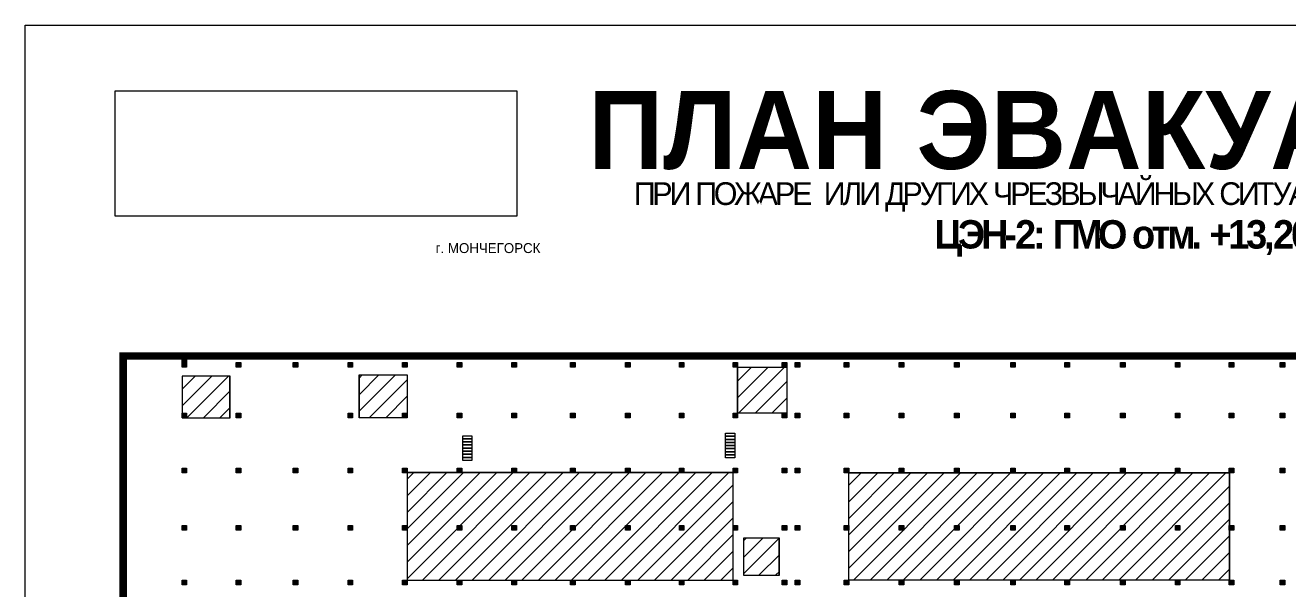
# Model space of a CAD drawing. Header units: millimetres. Extents: x 13810 to 67229, y 12374 to 21950.
# Drawn here: x 28466.5 to 28822.2, y 15570.5 to 15729.2 of the extents above; entities that cross this region are included whole.
import ezdxf

# ---------------------------------------------------------------- set-up
doc = ezdxf.new("R2010")
doc.units = ezdxf.units.MM
doc.styles.add('обычный', font='arial.ttf')
picture_1 = doc.add_image_def('image1.jpg', size_in_pixel=(337, 105))

msp = doc.modelspace()

# ---------------------------------------------------------------- hatches: boundary and pattern name
at = {"lineweight": 0}
h = msp.add_hatch(color=256, dxfattribs=at)
h.dxf.hatch_style = 1
h.paths.add_polyline_path([(28512, 15634.19), (28512, 15635.47), (28510.73, 15635.47), (28510.73, 15634.19)])
h = msp.add_hatch(color=256, dxfattribs=at)
h.dxf.hatch_style = 1
h.paths.add_polyline_path([(28512, 15632.91), (28512, 15634.19), (28510.73, 15634.19), (28510.73, 15632.91)])
at = {"lineweight": 0, "true_color": 0x000000}
h = msp.add_hatch(dxfattribs=at)
h.set_pattern_fill('ANSI31', color=18, scale=1.0404)
h.set_pattern_definition([(45, (11968.9013, 7105.855), (-2.3357646, 2.3357646), [])])
h.paths.add_polyline_path([(28524.28, 15618.65), (28524.28, 15630.37), (28510.78, 15630.37), (28510.78, 15618.65)])
h.paths.add_polyline_path([(28510.78, 15525.61), (28510.78, 15493.43), (28543.36, 15493.43), (28543.36, 15525.61)])
h.paths.add_polyline_path([(28574.17, 15630.73), (28560.7, 15630.73), (28560.7, 15618.65), (28574.17, 15618.65)])
h.paths.add_polyline_path([(28666.01, 15572.92), (28666.01, 15603.19), (28574.17, 15603.19), (28574.17, 15572.92)])
h.paths.add_polyline_path([(28667.28, 15632.92), (28667.28, 15619.93), (28681.11, 15619.93), (28681.11, 15632.92)])
h.paths.add_polyline_path([(28679.01, 15574.31), (28679.01, 15584.71), (28668.94, 15584.71), (28668.94, 15574.31)])
h.paths.add_polyline_path([(28680.16, 15522.99), (28668.45, 15522.99), (28668.45, 15511.86), (28680.16, 15511.86)])
h.paths.add_polyline_path([(28680.16, 15492.19), (28668.45, 15492.19), (28668.45, 15481.05), (28680.16, 15481.05)])
h.paths.add_polyline_path([(28790.65, 15494.71), (28790.65, 15524.33), (28698.61, 15524.33), (28698.61, 15494.71)])
h.paths.add_polyline_path([(28805.78, 15572.92), (28805.78, 15603.19), (28698.61, 15603.19), (28698.61, 15572.92)])
h.paths.add_polyline_path([(28853.34, 15603.19), (28838.63, 15603.19), (28838.63, 15572.92), (28853.34, 15572.92)])
h.paths.add_polyline_path([(28930.5, 15494.71), (28930.5, 15524.33), (28838.63, 15524.33), (28838.63, 15494.71)])
at = {"lineweight": 0}
h = msp.add_hatch(color=256, dxfattribs=at)
h.dxf.hatch_style = 1
h.paths.add_polyline_path([(28527.26, 15632.91), (28527.26, 15634.19), (28525.99, 15634.19), (28525.99, 15632.91)])
h = msp.add_hatch(color=256, dxfattribs=at)
h.dxf.hatch_style = 1
h.paths.add_polyline_path([(28543.31, 15632.91), (28543.31, 15634.19), (28542.04, 15634.19), (28542.04, 15632.91)])
h = msp.add_hatch(color=256, dxfattribs=at)
h.dxf.hatch_style = 1
h.paths.add_polyline_path([(28558.79, 15632.91), (28558.79, 15634.19), (28557.52, 15634.19), (28557.52, 15632.91)])
h = msp.add_hatch(color=256, dxfattribs=at)
h.dxf.hatch_style = 1
h.paths.add_polyline_path([(28574.12, 15632.91), (28574.12, 15634.19), (28572.85, 15634.19), (28572.85, 15632.91)])
h = msp.add_hatch(color=256, dxfattribs=at)
h.dxf.hatch_style = 1
h.paths.add_polyline_path([(28589.54, 15632.91), (28589.54, 15634.19), (28588.27, 15634.19), (28588.27, 15632.91)])
h = msp.add_hatch(color=256, dxfattribs=at)
h.dxf.hatch_style = 1
h.paths.add_polyline_path([(28604.91, 15632.91), (28604.91, 15634.19), (28603.64, 15634.19), (28603.64, 15632.91)])
h = msp.add_hatch(color=256, dxfattribs=at)
h.dxf.hatch_style = 1
h.paths.add_polyline_path([(28621.43, 15632.91), (28621.43, 15634.19), (28620.16, 15634.19), (28620.16, 15632.91)])
h = msp.add_hatch(color=256, dxfattribs=at)
h.dxf.hatch_style = 1
h.paths.add_polyline_path([(28636.94, 15632.91), (28636.94, 15634.19), (28635.67, 15634.19), (28635.67, 15632.91)])
h = msp.add_hatch(color=256, dxfattribs=at)
h.dxf.hatch_style = 1
h.paths.add_polyline_path([(28652.13, 15632.91), (28652.13, 15634.19), (28650.86, 15634.19), (28650.86, 15632.91)])
h = msp.add_hatch(color=256, dxfattribs=at)
h.dxf.hatch_style = 1
h.paths.add_polyline_path([(28667.24, 15632.91), (28667.24, 15634.19), (28665.97, 15634.19), (28665.97, 15632.91)])
h = msp.add_hatch(color=256, dxfattribs=at)
h.dxf.hatch_style = 1
h.paths.add_polyline_path([(28681.07, 15632.91), (28681.07, 15634.19), (28679.8, 15634.19), (28679.8, 15632.91)])
h = msp.add_hatch(color=256, dxfattribs=at)
h.dxf.hatch_style = 1
h.paths.add_polyline_path([(28684.73, 15632.91), (28684.73, 15634.19), (28683.46, 15634.19), (28683.46, 15632.91)])
h = msp.add_hatch(color=256, dxfattribs=at)
h.dxf.hatch_style = 1
h.paths.add_polyline_path([(28698.56, 15632.91), (28698.56, 15634.19), (28697.29, 15634.19), (28697.29, 15632.91)])
h = msp.add_hatch(color=256, dxfattribs=at)
h.dxf.hatch_style = 1
h.paths.add_polyline_path([(28714.05, 15632.91), (28714.05, 15634.19), (28712.78, 15634.19), (28712.78, 15632.91)])
h = msp.add_hatch(color=256, dxfattribs=at)
h.dxf.hatch_style = 1
h.paths.add_polyline_path([(28729.65, 15632.91), (28729.65, 15634.19), (28728.38, 15634.19), (28728.38, 15632.91)])
h = msp.add_hatch(color=256, dxfattribs=at)
h.dxf.hatch_style = 1
h.paths.add_polyline_path([(28745.48, 15632.91), (28745.48, 15634.19), (28744.21, 15634.19), (28744.21, 15632.91)])
h = msp.add_hatch(color=256, dxfattribs=at)
h.dxf.hatch_style = 1
h.paths.add_polyline_path([(28760.7, 15632.91), (28760.7, 15634.19), (28759.43, 15634.19), (28759.43, 15632.91)])
h = msp.add_hatch(color=256, dxfattribs=at)
h.dxf.hatch_style = 1
h.paths.add_polyline_path([(28776.38, 15632.91), (28776.38, 15634.19), (28775.11, 15634.19), (28775.11, 15632.91)])
h = msp.add_hatch(color=256, dxfattribs=at)
h.dxf.hatch_style = 1
h.paths.add_polyline_path([(28791.87, 15632.91), (28791.87, 15634.19), (28790.6, 15634.19), (28790.6, 15632.91)])
h = msp.add_hatch(color=256, dxfattribs=at)
h.dxf.hatch_style = 1
h.paths.add_polyline_path([(28807, 15632.91), (28807, 15634.19), (28805.73, 15634.19), (28805.73, 15632.91)])
h = msp.add_hatch(color=256, dxfattribs=at)
h.dxf.hatch_style = 1
h.paths.add_polyline_path([(28821.41, 15632.91), (28821.41, 15634.19), (28820.14, 15634.19), (28820.14, 15632.91)])
h = msp.add_hatch(color=256, dxfattribs=at)
h.dxf.hatch_style = 1
h.paths.add_polyline_path([(28512, 15618.64), (28512, 15619.92), (28510.73, 15619.92), (28510.73, 15618.64)])
h = msp.add_hatch(color=256, dxfattribs=at)
h.dxf.hatch_style = 1
h.paths.add_polyline_path([(28527.26, 15618.64), (28527.26, 15619.92), (28525.99, 15619.92), (28525.99, 15618.64)])
h = msp.add_hatch(color=256, dxfattribs=at)
h.dxf.hatch_style = 1
h.paths.add_polyline_path([(28558.79, 15618.64), (28558.79, 15619.92), (28557.52, 15619.92), (28557.52, 15618.64)])
h = msp.add_hatch(color=256, dxfattribs=at)
h.dxf.hatch_style = 1
h.paths.add_polyline_path([(28574.12, 15618.64), (28574.12, 15619.92), (28572.85, 15619.92), (28572.85, 15618.64)])
h = msp.add_hatch(color=256, dxfattribs=at)
h.dxf.hatch_style = 1
h.paths.add_polyline_path([(28589.54, 15618.64), (28589.54, 15619.92), (28588.27, 15619.92), (28588.27, 15618.64)])
h = msp.add_hatch(color=256, dxfattribs=at)
h.dxf.hatch_style = 1
h.paths.add_polyline_path([(28604.91, 15618.64), (28604.91, 15619.92), (28603.64, 15619.92), (28603.64, 15618.64)])
h = msp.add_hatch(color=256, dxfattribs=at)
h.dxf.hatch_style = 1
h.paths.add_polyline_path([(28621.43, 15618.64), (28621.43, 15619.92), (28620.16, 15619.92), (28620.16, 15618.64)])
h = msp.add_hatch(color=256, dxfattribs=at)
h.dxf.hatch_style = 1
h.paths.add_polyline_path([(28636.94, 15618.64), (28636.94, 15619.92), (28635.67, 15619.92), (28635.67, 15618.64)])
h = msp.add_hatch(color=256, dxfattribs=at)
h.dxf.hatch_style = 1
h.paths.add_polyline_path([(28652.13, 15618.64), (28652.13, 15619.92), (28650.86, 15619.92), (28650.86, 15618.64)])
h = msp.add_hatch(color=256, dxfattribs=at)
h.dxf.hatch_style = 1
h.paths.add_polyline_path([(28667.24, 15618.64), (28667.24, 15619.92), (28665.97, 15619.92), (28665.97, 15618.64)])
h = msp.add_hatch(color=256, dxfattribs=at)
h.dxf.hatch_style = 1
h.paths.add_polyline_path([(28681.07, 15618.64), (28681.07, 15619.92), (28679.8, 15619.92), (28679.8, 15618.64)])
h = msp.add_hatch(color=256, dxfattribs=at)
h.dxf.hatch_style = 1
h.paths.add_polyline_path([(28684.73, 15618.64), (28684.73, 15619.92), (28683.46, 15619.92), (28683.46, 15618.64)])
h = msp.add_hatch(color=256, dxfattribs=at)
h.dxf.hatch_style = 1
h.paths.add_polyline_path([(28698.56, 15618.64), (28698.56, 15619.92), (28697.29, 15619.92), (28697.29, 15618.64)])
h = msp.add_hatch(color=256, dxfattribs=at)
h.dxf.hatch_style = 1
h.paths.add_polyline_path([(28714.05, 15618.64), (28714.05, 15619.92), (28712.78, 15619.92), (28712.78, 15618.64)])
h = msp.add_hatch(color=256, dxfattribs=at)
h.dxf.hatch_style = 1
h.paths.add_polyline_path([(28729.65, 15618.64), (28729.65, 15619.92), (28728.38, 15619.92), (28728.38, 15618.64)])
h = msp.add_hatch(color=256, dxfattribs=at)
h.dxf.hatch_style = 1
h.paths.add_polyline_path([(28745.48, 15618.64), (28745.48, 15619.92), (28744.21, 15619.92), (28744.21, 15618.64)])
h = msp.add_hatch(color=256, dxfattribs=at)
h.dxf.hatch_style = 1
h.paths.add_polyline_path([(28760.7, 15618.64), (28760.7, 15619.92), (28759.43, 15619.92), (28759.43, 15618.64)])
h = msp.add_hatch(color=256, dxfattribs=at)
h.dxf.hatch_style = 1
h.paths.add_polyline_path([(28776.38, 15618.64), (28776.38, 15619.92), (28775.11, 15619.92), (28775.11, 15618.64)])
h = msp.add_hatch(color=256, dxfattribs=at)
h.dxf.hatch_style = 1
h.paths.add_polyline_path([(28791.87, 15618.64), (28791.87, 15619.92), (28790.6, 15619.92), (28790.6, 15618.64)])
h = msp.add_hatch(color=256, dxfattribs=at)
h.dxf.hatch_style = 1
h.paths.add_polyline_path([(28807, 15618.64), (28807, 15619.92), (28805.73, 15619.92), (28805.73, 15618.64)])
h = msp.add_hatch(color=256, dxfattribs=at)
h.dxf.hatch_style = 1
h.paths.add_polyline_path([(28821.41, 15618.64), (28821.41, 15619.92), (28820.14, 15619.92), (28820.14, 15618.64)])
h = msp.add_hatch(color=256, dxfattribs=at)
h.dxf.hatch_style = 1
h.paths.add_polyline_path([(28512, 15603.18), (28512, 15604.47), (28510.73, 15604.47), (28510.73, 15603.18)])
h = msp.add_hatch(color=256, dxfattribs=at)
h.dxf.hatch_style = 1
h.paths.add_polyline_path([(28527.26, 15603.18), (28527.26, 15604.47), (28525.99, 15604.47), (28525.99, 15603.18)])
h = msp.add_hatch(color=256, dxfattribs=at)
h.dxf.hatch_style = 1
h.paths.add_polyline_path([(28543.31, 15603.18), (28543.31, 15604.47), (28542.04, 15604.47), (28542.04, 15603.18)])
h = msp.add_hatch(color=256, dxfattribs=at)
h.dxf.hatch_style = 1
h.paths.add_polyline_path([(28558.79, 15603.18), (28558.79, 15604.47), (28557.52, 15604.47), (28557.52, 15603.18)])
h = msp.add_hatch(color=256, dxfattribs=at)
h.dxf.hatch_style = 1
h.paths.add_polyline_path([(28574.12, 15603.18), (28574.12, 15604.47), (28572.85, 15604.47), (28572.85, 15603.18)])
h = msp.add_hatch(color=256, dxfattribs=at)
h.dxf.hatch_style = 1
h.paths.add_polyline_path([(28589.54, 15603.18), (28589.54, 15604.47), (28588.27, 15604.47), (28588.27, 15603.18)])
h = msp.add_hatch(color=256, dxfattribs=at)
h.dxf.hatch_style = 1
h.paths.add_polyline_path([(28604.91, 15603.18), (28604.91, 15604.47), (28603.64, 15604.47), (28603.64, 15603.18)])
h = msp.add_hatch(color=256, dxfattribs=at)
h.dxf.hatch_style = 1
h.paths.add_polyline_path([(28621.43, 15603.18), (28621.43, 15604.47), (28620.16, 15604.47), (28620.16, 15603.18)])
h = msp.add_hatch(color=256, dxfattribs=at)
h.dxf.hatch_style = 1
h.paths.add_polyline_path([(28636.94, 15603.18), (28636.94, 15604.47), (28635.67, 15604.47), (28635.67, 15603.18)])
h = msp.add_hatch(color=256, dxfattribs=at)
h.dxf.hatch_style = 1
h.paths.add_polyline_path([(28652.13, 15603.18), (28652.13, 15604.47), (28650.86, 15604.47), (28650.86, 15603.18)])
h = msp.add_hatch(color=256, dxfattribs=at)
h.dxf.hatch_style = 1
h.paths.add_polyline_path([(28667.24, 15603.18), (28667.24, 15604.47), (28665.97, 15604.47), (28665.97, 15603.18)])
h = msp.add_hatch(color=256, dxfattribs=at)
h.dxf.hatch_style = 1
h.paths.add_polyline_path([(28681.07, 15603.18), (28681.07, 15604.47), (28679.8, 15604.47), (28679.8, 15603.18)])
h = msp.add_hatch(color=256, dxfattribs=at)
h.dxf.hatch_style = 1
h.paths.add_polyline_path([(28684.73, 15603.18), (28684.73, 15604.47), (28683.46, 15604.47), (28683.46, 15603.18)])
h = msp.add_hatch(color=256, dxfattribs=at)
h.dxf.hatch_style = 1
h.paths.add_polyline_path([(28698.56, 15603.18), (28698.56, 15604.47), (28697.29, 15604.47), (28697.29, 15603.18)])
h = msp.add_hatch(color=256, dxfattribs=at)
h.dxf.hatch_style = 1
h.paths.add_polyline_path([(28714.05, 15603.18), (28714.05, 15604.47), (28712.78, 15604.47), (28712.78, 15603.18)])
h = msp.add_hatch(color=256, dxfattribs=at)
h.dxf.hatch_style = 1
h.paths.add_polyline_path([(28729.65, 15603.18), (28729.65, 15604.47), (28728.38, 15604.47), (28728.38, 15603.18)])
h = msp.add_hatch(color=256, dxfattribs=at)
h.dxf.hatch_style = 1
h.paths.add_polyline_path([(28745.48, 15603.18), (28745.48, 15604.47), (28744.21, 15604.47), (28744.21, 15603.18)])
h = msp.add_hatch(color=256, dxfattribs=at)
h.dxf.hatch_style = 1
h.paths.add_polyline_path([(28760.7, 15603.18), (28760.7, 15604.47), (28759.43, 15604.47), (28759.43, 15603.18)])
h = msp.add_hatch(color=256, dxfattribs=at)
h.dxf.hatch_style = 1
h.paths.add_polyline_path([(28776.38, 15603.18), (28776.38, 15604.47), (28775.11, 15604.47), (28775.11, 15603.18)])
h = msp.add_hatch(color=256, dxfattribs=at)
h.dxf.hatch_style = 1
h.paths.add_polyline_path([(28791.87, 15603.18), (28791.87, 15604.47), (28790.6, 15604.47), (28790.6, 15603.18)])
h = msp.add_hatch(color=256, dxfattribs=at)
h.dxf.hatch_style = 1
h.paths.add_polyline_path([(28807, 15603.18), (28807, 15604.47), (28805.73, 15604.47), (28805.73, 15603.18)])
h = msp.add_hatch(color=256, dxfattribs=at)
h.dxf.hatch_style = 1
h.paths.add_polyline_path([(28821.41, 15603.18), (28821.41, 15604.47), (28820.14, 15604.47), (28820.14, 15603.18)])
h = msp.add_hatch(color=256, dxfattribs=at)
h.dxf.hatch_style = 1
h.paths.add_polyline_path([(28512, 15586.98), (28512, 15588.26), (28510.73, 15588.26), (28510.73, 15586.98)])
h = msp.add_hatch(color=256, dxfattribs=at)
h.dxf.hatch_style = 1
h.paths.add_polyline_path([(28527.26, 15586.98), (28527.26, 15588.26), (28525.99, 15588.26), (28525.99, 15586.98)])
h = msp.add_hatch(color=256, dxfattribs=at)
h.dxf.hatch_style = 1
h.paths.add_polyline_path([(28543.31, 15586.98), (28543.31, 15588.26), (28542.04, 15588.26), (28542.04, 15586.98)])
h = msp.add_hatch(color=256, dxfattribs=at)
h.dxf.hatch_style = 1
h.paths.add_polyline_path([(28558.79, 15586.98), (28558.79, 15588.26), (28557.52, 15588.26), (28557.52, 15586.98)])
h = msp.add_hatch(color=256, dxfattribs=at)
h.dxf.hatch_style = 1
h.paths.add_polyline_path([(28574.12, 15586.98), (28574.12, 15588.26), (28572.85, 15588.26), (28572.85, 15586.98)])
h = msp.add_hatch(color=256, dxfattribs=at)
h.dxf.hatch_style = 1
h.paths.add_polyline_path([(28589.54, 15586.98), (28589.54, 15588.26), (28588.27, 15588.26), (28588.27, 15586.98)])
h = msp.add_hatch(color=256, dxfattribs=at)
h.dxf.hatch_style = 1
h.paths.add_polyline_path([(28604.91, 15586.98), (28604.91, 15588.26), (28603.64, 15588.26), (28603.64, 15586.98)])
h = msp.add_hatch(color=256, dxfattribs=at)
h.dxf.hatch_style = 1
h.paths.add_polyline_path([(28621.43, 15586.98), (28621.43, 15588.26), (28620.16, 15588.26), (28620.16, 15586.98)])
h = msp.add_hatch(color=256, dxfattribs=at)
h.dxf.hatch_style = 1
h.paths.add_polyline_path([(28636.94, 15586.98), (28636.94, 15588.26), (28635.67, 15588.26), (28635.67, 15586.98)])
h = msp.add_hatch(color=256, dxfattribs=at)
h.dxf.hatch_style = 1
h.paths.add_polyline_path([(28652.13, 15586.98), (28652.13, 15588.26), (28650.86, 15588.26), (28650.86, 15586.98)])
h = msp.add_hatch(color=256, dxfattribs=at)
h.dxf.hatch_style = 1
h.paths.add_polyline_path([(28667.24, 15586.98), (28667.24, 15588.26), (28665.97, 15588.26), (28665.97, 15586.98)])
h = msp.add_hatch(color=256, dxfattribs=at)
h.dxf.hatch_style = 1
h.paths.add_polyline_path([(28681.07, 15586.98), (28681.07, 15588.26), (28679.8, 15588.26), (28679.8, 15586.98)])
h = msp.add_hatch(color=256, dxfattribs=at)
h.dxf.hatch_style = 1
h.paths.add_polyline_path([(28684.73, 15586.98), (28684.73, 15588.26), (28683.46, 15588.26), (28683.46, 15586.98)])
h = msp.add_hatch(color=256, dxfattribs=at)
h.dxf.hatch_style = 1
h.paths.add_polyline_path([(28698.56, 15586.98), (28698.56, 15588.26), (28697.29, 15588.26), (28697.29, 15586.98)])
h = msp.add_hatch(color=256, dxfattribs=at)
h.dxf.hatch_style = 1
h.paths.add_polyline_path([(28714.05, 15586.98), (28714.05, 15588.26), (28712.78, 15588.26), (28712.78, 15586.98)])
h = msp.add_hatch(color=256, dxfattribs=at)
h.dxf.hatch_style = 1
h.paths.add_polyline_path([(28729.65, 15586.98), (28729.65, 15588.26), (28728.38, 15588.26), (28728.38, 15586.98)])
h = msp.add_hatch(color=256, dxfattribs=at)
h.dxf.hatch_style = 1
h.paths.add_polyline_path([(28745.48, 15586.98), (28745.48, 15588.26), (28744.21, 15588.26), (28744.21, 15586.98)])
h = msp.add_hatch(color=256, dxfattribs=at)
h.dxf.hatch_style = 1
h.paths.add_polyline_path([(28760.7, 15586.98), (28760.7, 15588.26), (28759.43, 15588.26), (28759.43, 15586.98)])
h = msp.add_hatch(color=256, dxfattribs=at)
h.dxf.hatch_style = 1
h.paths.add_polyline_path([(28776.38, 15586.98), (28776.38, 15588.26), (28775.11, 15588.26), (28775.11, 15586.98)])
h = msp.add_hatch(color=256, dxfattribs=at)
h.dxf.hatch_style = 1
h.paths.add_polyline_path([(28791.87, 15586.98), (28791.87, 15588.26), (28790.6, 15588.26), (28790.6, 15586.98)])
h = msp.add_hatch(color=256, dxfattribs=at)
h.dxf.hatch_style = 1
h.paths.add_polyline_path([(28807, 15586.98), (28807, 15588.26), (28805.73, 15588.26), (28805.73, 15586.98)])
h = msp.add_hatch(color=256, dxfattribs=at)
h.dxf.hatch_style = 1
h.paths.add_polyline_path([(28821.41, 15586.98), (28821.41, 15588.26), (28820.14, 15588.26), (28820.14, 15586.98)])
h = msp.add_hatch(color=256, dxfattribs=at)
h.dxf.hatch_style = 1
h.paths.add_polyline_path([(28512, 15571.63), (28512, 15572.92), (28510.73, 15572.92), (28510.73, 15571.63)])
h = msp.add_hatch(color=256, dxfattribs=at)
h.dxf.hatch_style = 1
h.paths.add_polyline_path([(28527.26, 15571.63), (28527.26, 15572.92), (28525.99, 15572.92), (28525.99, 15571.63)])
h = msp.add_hatch(color=256, dxfattribs=at)
h.dxf.hatch_style = 1
h.paths.add_polyline_path([(28543.31, 15571.63), (28543.31, 15572.92), (28542.04, 15572.92), (28542.04, 15571.63)])
h = msp.add_hatch(color=256, dxfattribs=at)
h.dxf.hatch_style = 1
h.paths.add_polyline_path([(28558.79, 15571.63), (28558.79, 15572.92), (28557.52, 15572.92), (28557.52, 15571.63)])
h = msp.add_hatch(color=256, dxfattribs=at)
h.dxf.hatch_style = 1
h.paths.add_polyline_path([(28574.12, 15571.63), (28574.12, 15572.92), (28572.85, 15572.92), (28572.85, 15571.63)])
h = msp.add_hatch(color=256, dxfattribs=at)
h.dxf.hatch_style = 1
h.paths.add_polyline_path([(28589.54, 15571.63), (28589.54, 15572.92), (28588.27, 15572.92), (28588.27, 15571.63)])
h = msp.add_hatch(color=256, dxfattribs=at)
h.dxf.hatch_style = 1
h.paths.add_polyline_path([(28604.91, 15571.63), (28604.91, 15572.92), (28603.64, 15572.92), (28603.64, 15571.63)])
h = msp.add_hatch(color=256, dxfattribs=at)
h.dxf.hatch_style = 1
h.paths.add_polyline_path([(28621.43, 15571.63), (28621.43, 15572.92), (28620.16, 15572.92), (28620.16, 15571.63)])
h = msp.add_hatch(color=256, dxfattribs=at)
h.dxf.hatch_style = 1
h.paths.add_polyline_path([(28636.94, 15571.63), (28636.94, 15572.92), (28635.67, 15572.92), (28635.67, 15571.63)])
h = msp.add_hatch(color=256, dxfattribs=at)
h.dxf.hatch_style = 1
h.paths.add_polyline_path([(28652.13, 15571.63), (28652.13, 15572.92), (28650.86, 15572.92), (28650.86, 15571.63)])
h = msp.add_hatch(color=256, dxfattribs=at)
h.dxf.hatch_style = 1
h.paths.add_polyline_path([(28667.24, 15571.63), (28667.24, 15572.92), (28665.97, 15572.92), (28665.97, 15571.63)])
h = msp.add_hatch(color=256, dxfattribs=at)
h.dxf.hatch_style = 1
h.paths.add_polyline_path([(28681.07, 15571.63), (28681.07, 15572.92), (28679.8, 15572.92), (28679.8, 15571.63)])
h = msp.add_hatch(color=256, dxfattribs=at)
h.dxf.hatch_style = 1
h.paths.add_polyline_path([(28684.73, 15571.63), (28684.73, 15572.92), (28683.46, 15572.92), (28683.46, 15571.63)])
h = msp.add_hatch(color=256, dxfattribs=at)
h.dxf.hatch_style = 1
h.paths.add_polyline_path([(28698.56, 15571.63), (28698.56, 15572.92), (28697.29, 15572.92), (28697.29, 15571.63)])
h = msp.add_hatch(color=256, dxfattribs=at)
h.dxf.hatch_style = 1
h.paths.add_polyline_path([(28714.05, 15571.63), (28714.05, 15572.92), (28712.78, 15572.92), (28712.78, 15571.63)])
h = msp.add_hatch(color=256, dxfattribs=at)
h.dxf.hatch_style = 1
h.paths.add_polyline_path([(28729.65, 15571.63), (28729.65, 15572.92), (28728.38, 15572.92), (28728.38, 15571.63)])
h = msp.add_hatch(color=256, dxfattribs=at)
h.dxf.hatch_style = 1
h.paths.add_polyline_path([(28745.48, 15571.63), (28745.48, 15572.92), (28744.21, 15572.92), (28744.21, 15571.63)])
h = msp.add_hatch(color=256, dxfattribs=at)
h.dxf.hatch_style = 1
h.paths.add_polyline_path([(28760.7, 15571.63), (28760.7, 15572.92), (28759.43, 15572.92), (28759.43, 15571.63)])
h = msp.add_hatch(color=256, dxfattribs=at)
h.dxf.hatch_style = 1
h.paths.add_polyline_path([(28776.38, 15571.63), (28776.38, 15572.92), (28775.11, 15572.92), (28775.11, 15571.63)])
h = msp.add_hatch(color=256, dxfattribs=at)
h.dxf.hatch_style = 1
h.paths.add_polyline_path([(28791.87, 15571.63), (28791.87, 15572.92), (28790.6, 15572.92), (28790.6, 15571.63)])
h = msp.add_hatch(color=256, dxfattribs=at)
h.dxf.hatch_style = 1
h.paths.add_polyline_path([(28807, 15571.63), (28807, 15572.92), (28805.73, 15572.92), (28805.73, 15571.63)])
h = msp.add_hatch(color=256, dxfattribs=at)
h.dxf.hatch_style = 1
h.paths.add_polyline_path([(28821.41, 15571.63), (28821.41, 15572.92), (28820.14, 15572.92), (28820.14, 15571.63)])

# ---------------------------------------------------------------- linework, layer by layer
at = {"color": 126, "lineweight": 0, "true_color": 0x008754}
msp.add_lwpolyline([(28466.55, 15729.23), (29066.55, 15729.23), (29066.55, 15334.23), (28466.55, 15334.23)], close=True, dxfattribs=at)
at = {"lineweight": 0, "const_width": 2.08}
for points in [[(28965.26, 15636.08), (28494.14, 15636.08), (28494.14, 15633.88)], [(28494.21, 15635.79), (28494.14, 15635.79), (28494.14, 15461.6), (28972.58, 15461.6)]]:
    msp.add_lwpolyline(points, dxfattribs=at)
at = {"lineweight": 0}
for points in [[(28510.73, 15635.47), (28512, 15635.47), (28512, 15634.19), (28510.73, 15634.19)], [(28510.73, 15634.19), (28512, 15634.19), (28512, 15632.91), (28510.73, 15632.91)], [(28525.99, 15634.19), (28527.26, 15634.19), (28527.26, 15632.91), (28525.99, 15632.91)], [(28542.04, 15634.19), (28543.31, 15634.19), (28543.31, 15632.91), (28542.04, 15632.91)], [(28557.52, 15634.19), (28558.79, 15634.19), (28558.79, 15632.91), (28557.52, 15632.91)], [(28572.85, 15634.19), (28574.12, 15634.19), (28574.12, 15632.91), (28572.85, 15632.91)], [(28588.27, 15634.19), (28589.54, 15634.19), (28589.54, 15632.91), (28588.27, 15632.91)], [(28603.64, 15634.19), (28604.91, 15634.19), (28604.91, 15632.91), (28603.64, 15632.91)], [(28620.16, 15634.19), (28621.43, 15634.19), (28621.43, 15632.91), (28620.16, 15632.91)], [(28635.67, 15634.19), (28636.94, 15634.19), (28636.94, 15632.91), (28635.67, 15632.91)], [(28650.86, 15634.19), (28652.13, 15634.19), (28652.13, 15632.91), (28650.86, 15632.91)], [(28665.97, 15634.19), (28667.24, 15634.19), (28667.24, 15632.91), (28665.97, 15632.91)], [(28667.24, 15632.91), (28681.07, 15632.91), (28681.07, 15619.92), (28667.24, 15619.92)], [(28667.28, 15632.92), (28681.11, 15632.92), (28681.11, 15619.93), (28667.28, 15619.93)], [(28679.8, 15634.19), (28681.07, 15634.19), (28681.07, 15632.91), (28679.8, 15632.91)], [(28683.46, 15634.19), (28684.73, 15634.19), (28684.73, 15632.91), (28683.46, 15632.91)], [(28697.29, 15634.19), (28698.56, 15634.19), (28698.56, 15632.91), (28697.29, 15632.91)], [(28712.78, 15634.19), (28714.05, 15634.19), (28714.05, 15632.91), (28712.78, 15632.91)], [(28728.38, 15634.19), (28729.65, 15634.19), (28729.65, 15632.91), (28728.38, 15632.91)], [(28744.21, 15634.19), (28745.48, 15634.19), (28745.48, 15632.91), (28744.21, 15632.91)], [(28759.43, 15634.19), (28760.7, 15634.19), (28760.7, 15632.91), (28759.43, 15632.91)], [(28775.11, 15634.19), (28776.38, 15634.19), (28776.38, 15632.91), (28775.11, 15632.91)], [(28790.6, 15634.19), (28791.87, 15634.19), (28791.87, 15632.91), (28790.6, 15632.91)], [(28805.73, 15634.19), (28807, 15634.19), (28807, 15632.91), (28805.73, 15632.91)], [(28820.14, 15634.19), (28821.41, 15634.19), (28821.41, 15632.91), (28820.14, 15632.91)], [(28510.73, 15618.64), (28524.23, 15618.64), (28524.23, 15630.36), (28510.73, 15630.36)], [(28510.78, 15618.65), (28524.28, 15618.65), (28524.28, 15630.37), (28510.78, 15630.37)], [(28574.12, 15618.64), (28560.65, 15618.64), (28560.65, 15630.72), (28574.12, 15630.72)], [(28574.17, 15618.65), (28560.7, 15618.65), (28560.7, 15630.73), (28574.17, 15630.73)], [(28510.73, 15619.92), (28512, 15619.92), (28512, 15618.64), (28510.73, 15618.64)], [(28525.99, 15619.92), (28527.26, 15619.92), (28527.26, 15618.64), (28525.99, 15618.64)], [(28557.52, 15619.92), (28558.79, 15619.92), (28558.79, 15618.64), (28557.52, 15618.64)], [(28572.85, 15619.92), (28574.12, 15619.92), (28574.12, 15618.64), (28572.85, 15618.64)], [(28588.27, 15619.92), (28589.54, 15619.92), (28589.54, 15618.64), (28588.27, 15618.64)], [(28603.64, 15619.92), (28604.91, 15619.92), (28604.91, 15618.64), (28603.64, 15618.64)], [(28620.16, 15619.92), (28621.43, 15619.92), (28621.43, 15618.64), (28620.16, 15618.64)], [(28635.67, 15619.92), (28636.94, 15619.92), (28636.94, 15618.64), (28635.67, 15618.64)], [(28650.86, 15619.92), (28652.13, 15619.92), (28652.13, 15618.64), (28650.86, 15618.64)], [(28665.97, 15619.92), (28667.24, 15619.92), (28667.24, 15618.64), (28665.97, 15618.64)], [(28679.8, 15619.92), (28681.07, 15619.92), (28681.07, 15618.64), (28679.8, 15618.64)], [(28683.46, 15619.92), (28684.73, 15619.92), (28684.73, 15618.64), (28683.46, 15618.64)], [(28697.29, 15619.92), (28698.56, 15619.92), (28698.56, 15618.64), (28697.29, 15618.64)], [(28712.78, 15619.92), (28714.05, 15619.92), (28714.05, 15618.64), (28712.78, 15618.64)], [(28728.38, 15619.92), (28729.65, 15619.92), (28729.65, 15618.64), (28728.38, 15618.64)], [(28744.21, 15619.92), (28745.48, 15619.92), (28745.48, 15618.64), (28744.21, 15618.64)], [(28759.43, 15619.92), (28760.7, 15619.92), (28760.7, 15618.64), (28759.43, 15618.64)], [(28775.11, 15619.92), (28776.38, 15619.92), (28776.38, 15618.64), (28775.11, 15618.64)], [(28790.6, 15619.92), (28791.87, 15619.92), (28791.87, 15618.64), (28790.6, 15618.64)], [(28805.73, 15619.92), (28807, 15619.92), (28807, 15618.64), (28805.73, 15618.64)], [(28820.14, 15619.92), (28821.41, 15619.92), (28821.41, 15618.64), (28820.14, 15618.64)], [(28592.4, 15613.6), (28592.4, 15612.73), (28589.79, 15612.73), (28589.79, 15613.6)], [(28592.4, 15612.73), (28592.4, 15611.86), (28589.79, 15611.86), (28589.79, 15612.73)], [(28592.4, 15611.86), (28592.4, 15610.99), (28589.79, 15610.99), (28589.79, 15611.86)], [(28592.4, 15610.99), (28592.4, 15610.12), (28589.79, 15610.12), (28589.79, 15610.99)], [(28666.44, 15614.31), (28666.44, 15613.44), (28663.83, 15613.44), (28663.83, 15614.31)], [(28666.44, 15613.44), (28666.44, 15612.56), (28663.83, 15612.56), (28663.83, 15613.44)], [(28666.44, 15612.56), (28666.44, 15611.69), (28663.83, 15611.69), (28663.83, 15612.56)], [(28666.44, 15611.69), (28666.44, 15610.82), (28663.83, 15610.82), (28663.83, 15611.69)], [(28592.4, 15610.12), (28592.4, 15609.24), (28589.79, 15609.24), (28589.79, 15610.12)], [(28592.4, 15609.24), (28592.4, 15608.37), (28589.79, 15608.37), (28589.79, 15609.24)], [(28592.4, 15608.37), (28592.4, 15607.5), (28589.79, 15607.5), (28589.79, 15608.37)], [(28592.4, 15607.5), (28592.4, 15606.63), (28589.79, 15606.63), (28589.79, 15607.5)], [(28666.44, 15610.82), (28666.44, 15609.95), (28663.83, 15609.95), (28663.83, 15610.82)], [(28666.44, 15609.95), (28666.44, 15609.08), (28663.83, 15609.08), (28663.83, 15609.95)], [(28666.44, 15609.08), (28666.44, 15608.21), (28663.83, 15608.21), (28663.83, 15609.08)], [(28666.44, 15608.21), (28666.44, 15607.34), (28663.83, 15607.34), (28663.83, 15608.21)], [(28510.73, 15604.47), (28512, 15604.47), (28512, 15603.18), (28510.73, 15603.18)], [(28525.99, 15604.47), (28527.26, 15604.47), (28527.26, 15603.18), (28525.99, 15603.18)], [(28542.04, 15604.47), (28543.31, 15604.47), (28543.31, 15603.18), (28542.04, 15603.18)], [(28557.52, 15604.47), (28558.79, 15604.47), (28558.79, 15603.18), (28557.52, 15603.18)], [(28572.85, 15604.47), (28574.12, 15604.47), (28574.12, 15603.18), (28572.85, 15603.18)], [(28588.27, 15604.47), (28589.54, 15604.47), (28589.54, 15603.18), (28588.27, 15603.18)], [(28603.64, 15604.47), (28604.91, 15604.47), (28604.91, 15603.18), (28603.64, 15603.18)], [(28620.16, 15604.47), (28621.43, 15604.47), (28621.43, 15603.18), (28620.16, 15603.18)], [(28635.67, 15604.47), (28636.94, 15604.47), (28636.94, 15603.18), (28635.67, 15603.18)], [(28650.86, 15604.47), (28652.13, 15604.47), (28652.13, 15603.18), (28650.86, 15603.18)], [(28665.97, 15604.47), (28667.24, 15604.47), (28667.24, 15603.18), (28665.97, 15603.18)], [(28679.8, 15604.47), (28681.07, 15604.47), (28681.07, 15603.18), (28679.8, 15603.18)], [(28683.46, 15604.47), (28684.73, 15604.47), (28684.73, 15603.18), (28683.46, 15603.18)], [(28697.29, 15604.47), (28698.56, 15604.47), (28698.56, 15603.18), (28697.29, 15603.18)], [(28712.78, 15604.47), (28714.05, 15604.47), (28714.05, 15603.18), (28712.78, 15603.18)], [(28728.38, 15604.47), (28729.65, 15604.47), (28729.65, 15603.18), (28728.38, 15603.18)], [(28744.21, 15604.47), (28745.48, 15604.47), (28745.48, 15603.18), (28744.21, 15603.18)], [(28759.43, 15604.47), (28760.7, 15604.47), (28760.7, 15603.18), (28759.43, 15603.18)], [(28775.11, 15604.47), (28776.38, 15604.47), (28776.38, 15603.18), (28775.11, 15603.18)], [(28790.6, 15604.47), (28791.87, 15604.47), (28791.87, 15603.18), (28790.6, 15603.18)], [(28805.73, 15604.47), (28807, 15604.47), (28807, 15603.18), (28805.73, 15603.18)], [(28820.14, 15604.47), (28821.41, 15604.47), (28821.41, 15603.18), (28820.14, 15603.18)], [(28665.97, 15603.18), (28574.12, 15603.18), (28574.12, 15572.92), (28665.97, 15572.92)], [(28666.01, 15603.19), (28574.17, 15603.19), (28574.17, 15572.92), (28666.01, 15572.92)], [(28698.56, 15603.18), (28805.73, 15603.18), (28805.73, 15572.92), (28698.56, 15572.92)], [(28698.61, 15603.19), (28805.78, 15603.19), (28805.78, 15572.92), (28698.61, 15572.92)], [(28510.73, 15588.26), (28512, 15588.26), (28512, 15586.98), (28510.73, 15586.98)], [(28525.99, 15588.26), (28527.26, 15588.26), (28527.26, 15586.98), (28525.99, 15586.98)], [(28542.04, 15588.26), (28543.31, 15588.26), (28543.31, 15586.98), (28542.04, 15586.98)], [(28557.52, 15588.26), (28558.79, 15588.26), (28558.79, 15586.98), (28557.52, 15586.98)], [(28572.85, 15588.26), (28574.12, 15588.26), (28574.12, 15586.98), (28572.85, 15586.98)], [(28588.27, 15588.26), (28589.54, 15588.26), (28589.54, 15586.98), (28588.27, 15586.98)], [(28603.64, 15588.26), (28604.91, 15588.26), (28604.91, 15586.98), (28603.64, 15586.98)], [(28620.16, 15588.26), (28621.43, 15588.26), (28621.43, 15586.98), (28620.16, 15586.98)], [(28635.67, 15588.26), (28636.94, 15588.26), (28636.94, 15586.98), (28635.67, 15586.98)], [(28650.86, 15588.26), (28652.13, 15588.26), (28652.13, 15586.98), (28650.86, 15586.98)], [(28665.97, 15588.26), (28667.24, 15588.26), (28667.24, 15586.98), (28665.97, 15586.98)], [(28679.8, 15588.26), (28681.07, 15588.26), (28681.07, 15586.98), (28679.8, 15586.98)], [(28683.46, 15588.26), (28684.73, 15588.26), (28684.73, 15586.98), (28683.46, 15586.98)], [(28697.29, 15588.26), (28698.56, 15588.26), (28698.56, 15586.98), (28697.29, 15586.98)], [(28712.78, 15588.26), (28714.05, 15588.26), (28714.05, 15586.98), (28712.78, 15586.98)], [(28728.38, 15588.26), (28729.65, 15588.26), (28729.65, 15586.98), (28728.38, 15586.98)], [(28744.21, 15588.26), (28745.48, 15588.26), (28745.48, 15586.98), (28744.21, 15586.98)], [(28759.43, 15588.26), (28760.7, 15588.26), (28760.7, 15586.98), (28759.43, 15586.98)], [(28775.11, 15588.26), (28776.38, 15588.26), (28776.38, 15586.98), (28775.11, 15586.98)], [(28790.6, 15588.26), (28791.87, 15588.26), (28791.87, 15586.98), (28790.6, 15586.98)], [(28805.73, 15588.26), (28807, 15588.26), (28807, 15586.98), (28805.73, 15586.98)], [(28820.14, 15588.26), (28821.41, 15588.26), (28821.41, 15586.98), (28820.14, 15586.98)], [(28668.89, 15574.3), (28678.96, 15574.3), (28678.96, 15584.7), (28668.89, 15584.7)], [(28668.94, 15574.31), (28679.01, 15574.31), (28679.01, 15584.71), (28668.94, 15584.71)], [(28510.73, 15572.92), (28512, 15572.92), (28512, 15571.63), (28510.73, 15571.63)], [(28525.99, 15572.92), (28527.26, 15572.92), (28527.26, 15571.63), (28525.99, 15571.63)], [(28542.04, 15572.92), (28543.31, 15572.92), (28543.31, 15571.63), (28542.04, 15571.63)], [(28557.52, 15572.92), (28558.79, 15572.92), (28558.79, 15571.63), (28557.52, 15571.63)], [(28572.85, 15572.92), (28574.12, 15572.92), (28574.12, 15571.63), (28572.85, 15571.63)], [(28588.27, 15572.92), (28589.54, 15572.92), (28589.54, 15571.63), (28588.27, 15571.63)], [(28603.64, 15572.92), (28604.91, 15572.92), (28604.91, 15571.63), (28603.64, 15571.63)], [(28620.16, 15572.92), (28621.43, 15572.92), (28621.43, 15571.63), (28620.16, 15571.63)], [(28635.67, 15572.92), (28636.94, 15572.92), (28636.94, 15571.63), (28635.67, 15571.63)], [(28650.86, 15572.92), (28652.13, 15572.92), (28652.13, 15571.63), (28650.86, 15571.63)], [(28665.97, 15572.92), (28667.24, 15572.92), (28667.24, 15571.63), (28665.97, 15571.63)], [(28679.8, 15572.92), (28681.07, 15572.92), (28681.07, 15571.63), (28679.8, 15571.63)], [(28683.46, 15572.92), (28684.73, 15572.92), (28684.73, 15571.63), (28683.46, 15571.63)], [(28697.29, 15572.92), (28698.56, 15572.92), (28698.56, 15571.63), (28697.29, 15571.63)], [(28712.78, 15572.92), (28714.05, 15572.92), (28714.05, 15571.63), (28712.78, 15571.63)], [(28728.38, 15572.92), (28729.65, 15572.92), (28729.65, 15571.63), (28728.38, 15571.63)], [(28744.21, 15572.92), (28745.48, 15572.92), (28745.48, 15571.63), (28744.21, 15571.63)], [(28759.43, 15572.92), (28760.7, 15572.92), (28760.7, 15571.63), (28759.43, 15571.63)], [(28775.11, 15572.92), (28776.38, 15572.92), (28776.38, 15571.63), (28775.11, 15571.63)], [(28790.6, 15572.92), (28791.87, 15572.92), (28791.87, 15571.63), (28790.6, 15571.63)], [(28805.73, 15572.92), (28807, 15572.92), (28807, 15571.63), (28805.73, 15571.63)], [(28820.14, 15572.92), (28821.41, 15572.92), (28821.41, 15571.63), (28820.14, 15571.63)]]:
    msp.add_lwpolyline(points, close=True, dxfattribs=at)

# ---------------------------------------------------------------- texts
at = {"lineweight": 0, "style": 'обычный'}
for s, insert, char_height, width, attachment_point in [('{\\fProxima Nova Rg|b1|i0|c204|p2;ПЛАН ЭВАКУАЦИИ}', (28625.17, 15710.73), 22, 493.8901, 1), ('\\pi-8.4,l8.4,t8.4;{\\fProxima Nova Rg|b0|i0|c204|p2;г. МОНЧЕГОРСК\\H1.1997x; }', (28596.93, 15666.43), 2.8, 126.6484, 5)]:
    msp.add_mtext(s, dxfattribs=dict(at, insert=insert, char_height=char_height, width=width, attachment_point=attachment_point))
at = {"color": 0, "lineweight": 0, "insert": (28775.45, 15685.17), "char_height": 8, "width": 449.2158, "attachment_point": 5, "style": 'обычный'}
msp.add_mtext('{\\fArial Black|b1|i0|c204|p34;\\H2x;\\T0.85;  \\fArial Narrow|b0|i0|c204|p34;\\H0.8x;\\W0.9;\\P\\fProxima Nova Rg|b0|i0|c204|p2;\\H0.5x;\\W1;\\C256;ПРИ ПОЖАРЕ  ИЛИ ДРУГИХ ЧРЕЗВЫЧАЙНЫХ СИТУАЦИЯХ  ИЗ ПОМЕЩЕНИЙ \\fProxima Nova Rg|b1|i0|c204|p2;\\H1.25x;\\PЦЭН-2: ГМО отм. +13,20 }', dxfattribs=at)

# ---------------------------------------------------------------- pictures from other files: only their frames are drawn
at = {"color": 7, "lineweight": 0, "true_color": 0xf5f5ff}
image = msp.add_image(picture_1, insert=(28491.91, 15675.49), size_in_units=(113.11, 35.24), dxfattribs=at)
image.dxf.flags = 7

doc.saveas('drawing.dxf')
